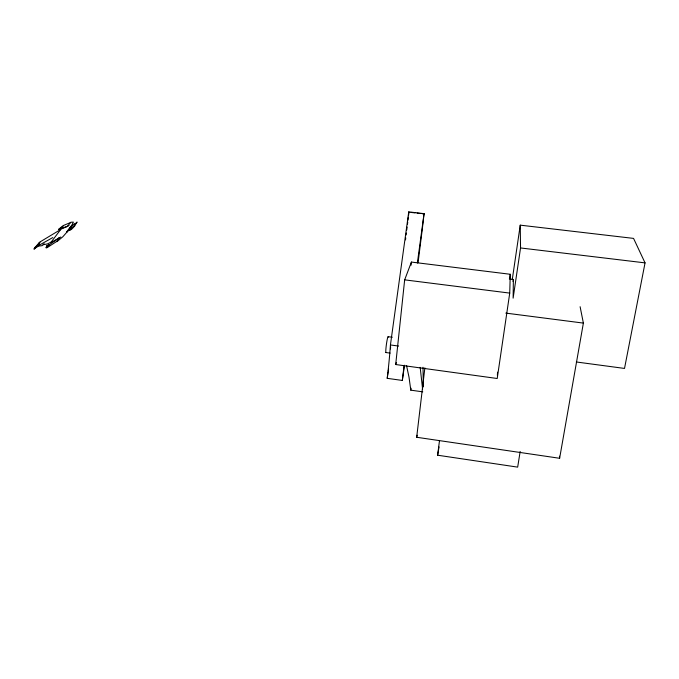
<?xml version="1.0" encoding="UTF-8"?>
<svg xmlns="http://www.w3.org/2000/svg" width="679" height="679" viewBox="0 0 679 679"><rect width="100%" height="100%" fill="white"/><g stroke="black" fill="none" stroke-linecap="round" stroke-linejoin="round"><path stroke-width="1.02" d="M509.734 293.099L510.26 274.274L411.406 262.069L404.659 279.858L395.696 364.53L497.215 378.5L509.734 293.099L404.659 279.858M497.376 375.334L497.546 372.168M411.067 265.2L411.406 262.069M60.72 229.485L40.086 241.902L37.701 245.229L35.3 247.173L36.352 246.299M580.112 306.713L583.38 323.094L559.623 458.283L416.677 437.268L424.867 367.84M404.557 365.209A69.411 4.091 -82.2 0 0 402.324 380.444L387.217 378.33A80.665 6.875 -82.1 0 0 390.433 344.957L408.75 211.873L424.052 213.656L422.338 228.865A813.153 24.172 -82.6 0 0 418.06 262.722M520.173 451.45L517.67 467.127L437.632 455.21L439.483 440.663M424.052 213.656L417.373 263.019M509.657 278.432L510.26 274.274M512.263 279.621L520.241 225.156L633.558 238.397L645.05 262.875L624.519 368.434L576.335 361.983M513.061 281.547L513.366 279.451L513.129 298.166L520.547 247.954L520.241 225.156M422.762 391.842L410.803 390.162L411.092 388.218M71.499 225.844L66.882 232.006L69.818 229.527M437.632 455.21L439.05 446.935M416.677 437.268L417.135 435.222M395.696 364.53L396.332 362.518M69.75 228.67L71.439 225.937L74.919 223.391C76.973 223.476 72.356 227.457 70.947 227.957L70.726 228.348C72.339 228.22 68.621 230.809 70.293 228.798M69.063 230.266L70.047 230.317L72.161 228.764L74.741 226.005L74.376 226.277L77.1 222.058L75.734 223.264M49.397 244.779L48.464 244.491L47.793 245.518L48.294 245.645C46.715 246.986 47.725 243.871 46.537 246.587L46.656 247.215M46.189 247.759L46.995 245.705M35.3 247.173L39.272 242.598M71.439 225.937L73.374 222.118L70.871 222.228L67.263 226.472L60.94 229.179L50.696 242.692L60.787 237.022M66.966 231.48L71.236 226.099M35.52 247.114L34.094 249.04L35.52 246.783M67.365 226.345L61.195 228.45L63.436 225.487L70.633 222.5M59.115 237.854L56.943 241.665L62.867 236.733L67.459 231.497M58.793 229.375L63.181 225.827M44.152 243.685L42.106 245.662L38.389 246.137L35.104 248.268L36.055 247.08M57.248 241.104L47.072 247.699L49.491 244.644L58.971 238.049M35.571 247.708L34.094 249.04M61.373 228.212L59.056 229.604L61.025 228.017L60.338 228.212L58.683 229.485L61.314 227.092M52.809 237.565L35.529 247.241L38.652 244.482L39.526 242.386M51.239 242.047L47.471 243.922L43.167 244.729M67.263 226.472L69.08 225.521M47.581 247.164L46.214 247.877L46.062 247.198M36.42 246.469L38.788 244.542L39.891 242.225M411.016 212.434L415.081 212.909M417.118 213.147L420.165 213.503M422.202 213.732L424.231 213.97M520.547 247.954L645.05 262.875M509.335 278.95L513.519 279.468M505.813 313.104L583.38 323.094M388.159 336.682L392.309 337.242M390.433 344.957L398.624 346.061M385.961 352.545L390.119 353.105M408.75 211.873L408.987 212.196A812.109 30.114 -82.7 0 0 408.605 215.167M406.509 365.472L409.013 377.201L410.803 390.162M420.182 367.356L422.601 389.177M559.437 456.186L559.623 458.283M423.297 386.92L423.017 367.271M386.156 352.376A8.012 0.671 -82.3 0 1 386.436 344.16A8.012 0.671 -82.3 0 1 388.278 337.09M387.217 378.33A69.275 5.084 -82.2 0 1 388.099 372.177M388.252 371.158A69.275 5.084 -82.2 0 1 388.558 369.138M405.507 239.908A812.109 30.114 -82.7 0 1 405.753 237.93M406.127 234.968A812.109 30.114 -82.7 0 1 406.373 232.99M406.746 230.028A812.109 30.114 -82.7 0 1 407.111 227.058M407.485 224.087A812.109 30.114 -82.7 0 1 407.739 222.109M407.986 220.123A812.109 30.114 -82.7 0 1 408.359 217.153M390.45 348.921A8.521 0.671 -82.3 0 1 390.646 346.91M404.022 365.684A80.843 5.534 -82.1 0 1 402.324 380.444"/></g></svg>
